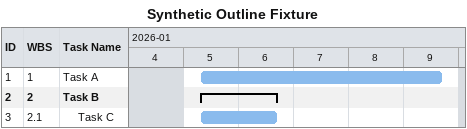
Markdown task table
Synthetic Outline Fixture

| ID | WBS | Task | Start | Finish |
|---|---|---|---|---|
| 1 | 1 | Task A | 2026-01-05 | 2026-01-09 |
| 2 | 2 | **Task B** | 2026-01-05 | 2026-01-06 |
| 3 | 2.1 | Task C | 2026-01-05 | 2026-01-06 |
